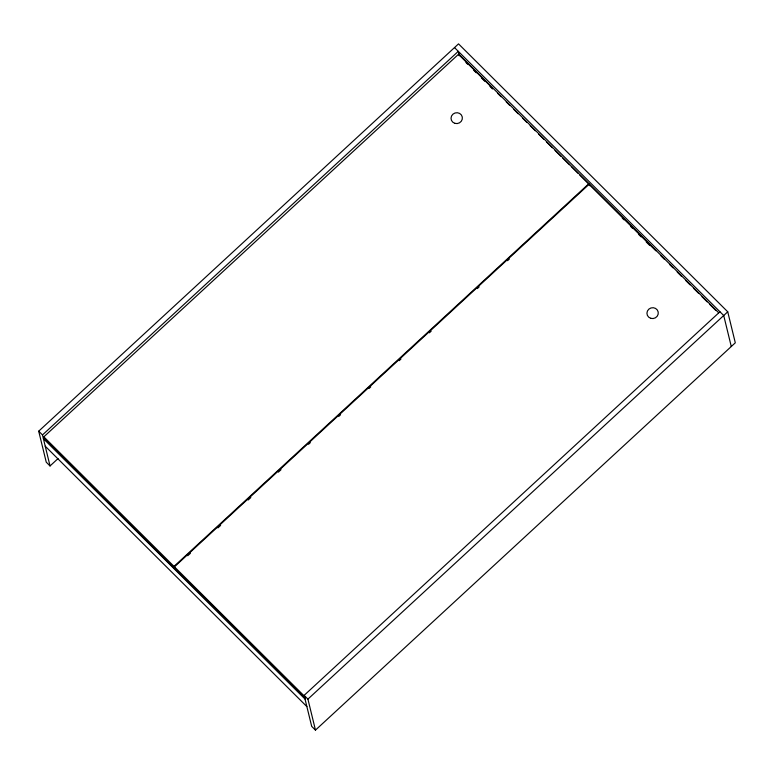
<?xml version="1.0" encoding="UTF-8"?>
<svg xmlns="http://www.w3.org/2000/svg" width="774" height="774" viewBox="0 0 774 774"><rect width="100%" height="100%" fill="white"/><g stroke="black" fill="none" stroke-linecap="round" stroke-linejoin="round"><path stroke-width="1.16" d="M58.04 458.576L50.039 465.958L46.256 462.194L38.7 431.186L458.527 43.876L727.744 311.806L735.3 342.814L315.473 730.124L311.69 726.36L304.134 695.362L719.936 311.758M50.039 465.958L42.483 434.949L458.295 51.345L459.127 54.799M43.837 436.836L174.005 566.394L174.411 568.039L44.234 438.481L43.837 436.836L458.721 54.083L588.898 183.641L589.295 185.286M174.005 566.394L588.898 183.641M305.014 698.022L174.847 568.474L174.44 566.829L589.333 184.067L718.649 312.773M187.734 555.742L190.404 553.284M217.939 527.878L220.609 525.42M248.144 500.014L250.815 497.556M278.35 472.15L281.02 469.683M308.555 444.276L310.335 442.641M338.77 416.412L340.541 414.777M368.975 388.548L370.746 386.903M399.181 360.674L400.951 359.039M429.386 332.81L431.157 331.175M477.355 288.557L479.135 286.912M507.56 260.683L509.34 259.048M315.473 730.124L307.917 699.125L727.744 311.806M454.512 47.582L723.719 315.521L731.275 346.52M459.195 55.06L492.545 88.246M497.672 93.354L501.097 96.76M506.225 101.868L509.64 105.274M513.917 109.521L518.193 113.778M522.469 118.035L526.746 122.292M530.171 125.698L535.298 130.796M538.714 134.202L543.851 139.31M546.415 141.865L552.394 147.815M554.958 150.369L560.947 156.329M562.659 158.031L569.5 164.843M571.212 166.536L578.052 173.347M579.755 175.05L655.859 250.786M660.986 255.894L664.411 259.3M669.539 264.408L672.964 267.804M677.231 272.061L681.507 276.318M685.783 280.575L690.06 284.832M693.485 288.228L698.612 293.336M702.028 296.742L707.165 301.85M709.729 304.405L715.708 310.355M465.977 62.549L467.69 64.252M473.678 70.221L476.252 72.775M481.389 77.884L484.814 81.299M489.952 86.407L492.525 88.971M622.277 218.104L623.989 219.806M630.839 226.627L632.551 228.33M638.55 234.299L641.114 236.854M646.251 241.972L649.676 245.377M38.7 431.186L42.483 434.949M304.134 695.362L307.917 699.125M174.44 566.829L304.617 696.377M43.392 438.664L305.033 699.067M45.221 446.182L306.872 706.585M589.333 184.067L589.73 185.712M458.721 54.083L459.127 55.728M454.841 123.337A5.699 5.428 -13.7 0 0 462.281 117A5.699 5.428 -13.7 0 0 452.974 114.126A5.699 5.428 -13.7 0 0 454.841 123.337M650.75 318.317A5.699 5.428 -13.7 0 0 658.19 311.98A5.699 5.428 -13.7 0 0 648.883 309.107A5.699 5.428 -13.7 0 0 650.75 318.317"/></g></svg>
